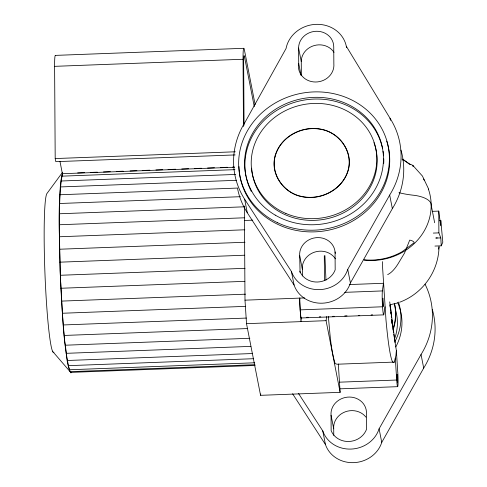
<?xml version="1.0" encoding="UTF-8"?>
<svg xmlns="http://www.w3.org/2000/svg" width="487" height="487" viewBox="0 0 487 487"><rect width="100%" height="100%" fill="white"/><g stroke="black" fill="none" stroke-linecap="round" stroke-linejoin="round"><path stroke-width="0.73" d="M439.414 220.532L440.808 220.477L440.717 225.798L438.75 211.102L432.468 211.34M393.813 334.228A105.935 0.895 81.8 0 0 395.103 342.574L396.369 350.506L395.907 355.607L394.281 362.078L337.059 364.227L335.117 363.594C330.582 348.339 329.912 332.268 328.335 316.513M338.313 364.002L340.133 392.333L260.569 395.328L260.77 393.959M301.538 317.53L300.948 321.627L299.432 298.123M340.133 392.333L326.077 320.677L326.661 316.58M384.986 306.786L383.884 314.432A12.68 0.889 87.8 0 1 382.538 306.78A12.68 0.889 87.8 0 1 382.368 290.928L383.47 283.282L349.587 284.554M434.958 246.069L441.24 245.832L442.805 242.234L440.808 220.477M244.626 199.195L291.421 271.484A29.494 26.882 -11.1 0 0 319.703 289.625A29.494 26.882 -11.1 0 0 347.736 269.366L389.685 195.056A84.014 76.575 -11.1 0 0 390.02 118.231L346.306 46.259A30.724 28.003 -11.1 0 0 316.026 24.35A30.724 28.003 -11.1 0 0 286.046 48.523L244.961 122.371A84.014 76.575 -11.1 0 0 244.626 199.195L247.293 212.764L294.087 285.053A29.494 26.882 -11.1 0 0 322.364 303.194A29.494 26.882 -11.1 0 0 350.403 282.941L392.352 208.631A84.014 76.575 -11.1 0 0 400.971 150.093M298.555 393.526L322.778 430.94A29.494 26.882 -11.1 0 0 351.054 449.081A29.494 26.882 -11.1 0 0 379.093 428.822L421.042 354.512A84.014 76.575 -11.1 0 0 425.054 284.189M292.602 393.782L325.438 444.509A29.494 26.882 -11.1 0 0 353.72 462.65A29.494 26.882 -11.1 0 0 381.753 442.391L423.702 368.081A84.014 76.575 -11.1 0 0 432.322 309.549M62.543 172.307L47.129 193.266A79.813 5.588 87.8 0 0 45.175 278.844A79.813 5.588 87.8 0 0 53.929 352.32M399.632 302.238C422.771 293.71 438.708 271.296 439.018 246.599A60.747 24.636 -0.4 0 1 438.568 249.094M397.173 303.066L390.379 304.692M55.402 55.39L243.841 48.304M235.148 154.927L55.804 161.672L55.195 158.561L54.605 66.342L243.043 59.256A18.403 1.291 87.8 0 1 244.389 49.863L255.127 104.595M55.195 158.561L235.276 151.786M77.658 172.909L84.495 172.654M90.576 172.422L97.412 172.167M103.494 171.935L110.33 171.68M116.411 171.448L123.248 171.193M130.09 170.937L136.926 170.681M142.247 170.48L149.844 170.194M155.925 169.963L162.761 169.707M168.082 169.506L175.685 169.22M181.761 168.995L188.603 168.733M194.678 168.508L201.521 168.252M207.596 168.021L214.438 167.765M220.514 167.534L227.356 167.278M232.676 167.078L234.192 167.023M234.509 167.242L62.391 173.713L59.992 161.514M61.66 176.172L234.917 169.659M60.985 181.012L235.763 174.437M60.388 186.935L236.682 180.306M59.944 194.751L237.759 188.061M59.584 203.505L240.444 196.699M59.402 213.769L244.815 206.792M59.311 224.75L244.724 217.78M244.48 220.477L252.79 220.161M59.396 236.761L244.809 229.791M433.308 233.084L438.89 232.871L440.796 237.893L435.908 238.076M59.578 249.228L244.991 242.258M435.908 237.954L437.302 237.9M59.925 262.17L244.584 255.225M60.37 275.271L245.022 268.325M60.96 288.261L244.858 281.346M61.63 301.1L245.527 294.185M344.723 292.346L382.368 290.928M260.569 395.328L246.513 323.672L244.998 300.169L304.606 297.928M62.421 313.251L245.558 306.366M300.193 309.872L382.538 306.78M63.28 324.957L246.41 318.072M306.713 317.335L308.192 317.281M319.277 316.86L320.75 316.806M332.688 316.355L334.192 316.3M344.735 315.905L346.994 315.82M358.286 315.393L359.796 315.339M371.088 314.912L372.592 314.858M383.689 314.87L301.343 317.968A12.68 0.889 87.8 0 1 300.29 311.278A12.68 0.889 87.8 0 1 299.846 298.062M246.513 323.672L326.077 320.677M64.217 335.446L247.353 328.561M65.197 345.216L249.855 338.276M66.22 353.325L250.878 346.379M67.261 360.496L252.674 353.525M68.296 365.67L253.709 358.7M69.324 369.761L254.738 362.785M70.305 371.648L254.957 364.702M255.145 365.451L71.248 372.366L70.95 372.902C65.989 363.649 66.774 352.485 64.844 342.391C62.464 318.571 61.112 294.665 60.163 270.748C60.029 238.441 56.857 205.356 62.458 173.482C59.39 184.159 60.309 195.555 59.463 206.537C59.024 230.966 59.554 255.395 60.522 279.806C62.604 310.286 62.604 341.32 69.678 371.173L71.577 372.616M339.482 382.179L396.704 380.024A10.44 0.731 87.8 0 0 397.873 386.027A10.44 0.731 87.8 0 0 397.788 372.555L396.369 350.506M339.536 388.851L397.709 386.666M402.11 159.012L410.651 164.661M412.477 165.872L413.694 166.676A7.914 3.208 -0.4 0 0 409.232 164.07L403.906 160.01M413.116 165.714L422.418 176.026L428.7 189.224M52.432 351.176L69.678 371.173M434.654 222.754L431.19 205.088A25.141 10.197 -0.4 0 0 414.522 195.348A60.351 25.884 -2.4 0 1 398.956 192.688M390.02 118.231L390.446 120.374M389.685 195.056L392.352 208.631M421.042 354.512L423.702 368.081M346.306 46.259L346.586 47.683M379.093 428.822L381.753 442.391M347.736 269.366L350.403 282.941M298.604 48.049L298.708 63.407A17.8 16.223 -11.1 0 0 315.339 82.005A17.8 16.223 -11.1 0 0 333.851 63.785L333.741 46.728A17.623 16.059 -11.1 0 0 316.069 31.278A17.623 16.059 -11.1 0 0 298.604 48.049L301.27 61.618L301.356 75.515M298.708 63.407L301.088 75.552M300.077 272.598L299.7 255.809A17.8 16.223 -11.1 0 1 315.886 237.705A17.8 16.223 -11.1 0 1 335.062 251.937L335.342 253.368M331.05 415.265L331.148 430.624A18.792 17.13 -11.1 0 0 348.911 441.478A18.792 17.13 -11.1 0 0 366.528 429.297L366.413 411.393A17.8 16.223 -11.1 0 0 347.243 397.161A17.8 16.223 -11.1 0 0 331.05 415.265L333.717 428.834L333.759 435.421M299.7 255.809L302.36 269.384L302.403 275.965M322.778 430.94L325.438 444.509M291.421 271.484L294.087 285.053M254.281 106.647L244.346 56.005A11.414 0.797 87.8 0 0 243.652 62.427L244.054 125.122M389.703 301.891L395.103 342.574M389.813 304.965L390.105 307.23M390.294 308.74L390.489 310.243M390.781 312.508L390.97 314.018M391.262 316.276L391.457 317.786M391.743 320.05L392.224 323.818L391.767 319.302M390.324 304.984L391.615 317.792M395.292 358.067L396.704 380.024M441.24 245.832L440.796 237.893M325.961 280.177L324.914 255.614M438.75 211.102L438.89 232.871M335.062 251.937L335.178 269.841A18.792 17.13 -11.1 0 1 317.561 282.022A18.792 17.13 -11.1 0 1 299.797 271.168M324.299 255.736L324.452 280.597M244.389 206.038L244.998 300.169M243.043 59.256L243.476 126.529M54.605 66.342A18.403 1.291 87.8 0 1 55.579 55.603M402.213 159.669A58.769 53.643 -7.7 0 1 404.167 160.728M423.55 179.052A58.769 53.643 -7.7 0 1 424.323 180.33M428.408 189.126A58.769 53.643 -7.7 0 1 431.165 205.088A58.769 53.643 -7.7 0 1 364.106 260.113M394.476 303.76A54.672 50.678 -12.1 0 1 392.942 329.346M364.087 259.79A58.836 53.613 -11.5 0 0 402.098 251.718L414.187 242.703A7.914 3.208 -0.4 0 0 409.725 240.097L404.502 253.124L398.159 263.674A58.769 20.734 -80.7 0 1 387.646 274.607M395.462 309.702A54.696 49.851 -11.1 0 1 394.494 339.086M394.373 303.304A54.696 49.851 -11.1 0 1 393.319 329.206M393.575 332.706A105.935 0.895 81.8 0 1 391.7 320.355M394.281 362.078A105.022 7.354 87.8 0 1 385.96 319.667L382.691 269.013A105.022 7.354 87.8 0 1 382.374 261.635M391.262 312.757A54.696 51.92 -14.4 0 1 391.402 314.267M391.493 315.771A54.696 51.92 -14.4 0 1 391.536 317.274M333.717 428.834A17.8 16.223 -11.1 0 1 345.38 411.783A17.8 16.223 -11.1 0 1 365.962 417.14M397.52 302.336A58.811 53.6 -11.1 0 1 395.791 346.927M398.427 302.074A58.811 53.6 -11.1 0 1 395.152 341.162M386.745 141.157A75.613 68.917 -11.1 0 1 325.718 230.716A75.613 68.917 -11.1 0 1 238.989 166.578M373.949 142.624A63.012 57.429 -11.1 0 1 326.241 218.925A63.012 57.429 -11.1 0 1 251.651 168.185M301.27 61.618A17.623 16.059 -11.1 0 1 314.188 45.571A17.623 16.059 -11.1 0 1 333.997 52.334M247.293 212.764A84.014 76.575 -11.1 0 1 237.595 188.725M302.36 269.384A17.8 16.223 -11.1 0 1 314.76 252.077A17.8 16.223 -11.1 0 1 335.433 258.853M383.056 151.293A69.659 63.487 -11.1 0 1 383.604 155.81M383.768 158.847A69.659 63.487 -11.1 0 1 383.719 163.395M251.262 191.385A69.659 63.487 -11.1 0 1 246.197 177.14M246.045 176.41A69.659 63.487 -11.1 0 1 301.447 100.578A69.659 63.487 -11.1 0 1 382.502 148.34M382.715 299.742L383.232 306.548L382.855 298.202L382.715 299.742M397.008 376.013L397.526 382.819L397.149 374.473L397.008 376.013M275.118 155.864C269.92 174.492 284.146 193.698 302.664 196.827C321.743 200.522 342.927 189.218 348.296 170.091C353.495 151.469 339.269 132.263 320.744 129.134C301.672 125.439 280.488 136.744 275.118 155.864M275.685 154.525C269.688 172.775 282.917 192.548 301.228 196.358C320.105 200.747 341.57 190.222 347.73 171.43C353.726 153.186 340.498 133.414 322.187 129.603C303.304 125.208 281.845 135.739 275.685 154.525M285.906 213.464A63.012 57.429 -11.1 0 0 376.719 155.596A63.012 57.429 -11.1 0 0 279.428 114.068A63.012 57.429 -11.1 0 0 285.906 213.464M277.675 222.778A75.613 68.917 -11.1 0 0 389.381 157.204A75.613 68.917 -11.1 0 0 275.003 103.147A75.613 68.917 -11.1 0 0 277.675 222.778M275.234 215.126A69.659 63.487 -11.1 0 0 383.293 163.2A69.659 63.487 -11.1 0 0 283.525 104.808A69.659 63.487 -11.1 0 0 275.234 215.126"/></g></svg>
